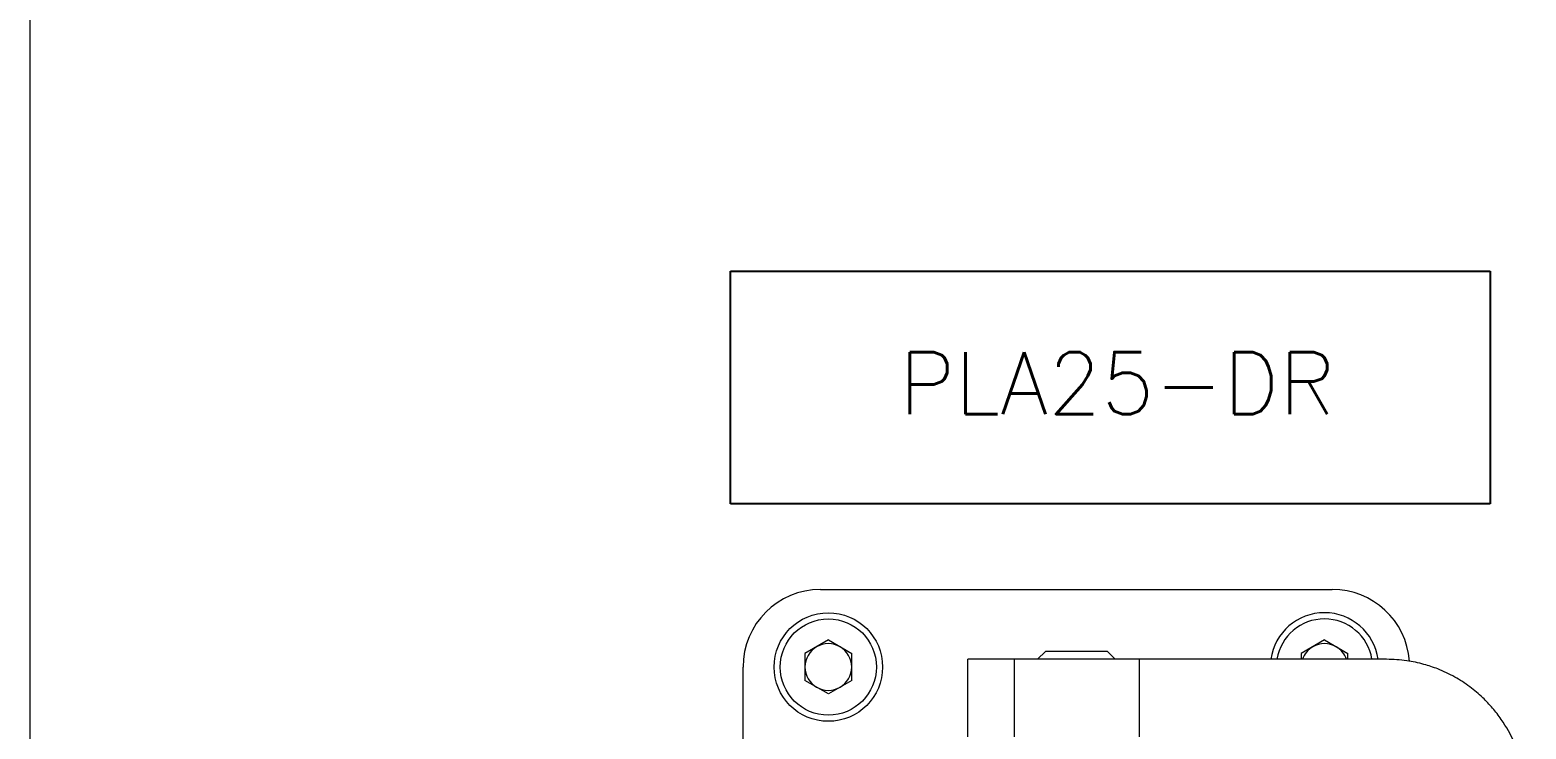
# Model space of a CAD drawing. Extents: x 4137 to 28680, y 2446 to 6814.
# Drawn here: x 16554.2 to 16675.8, y 4672.6 to 4729.4 of the extents above; entities that cross this region are included whole.
import ezdxf
from ezdxf.enums import TextEntityAlignment as Align

# ---------------------------------------------------------------- set-up
doc = ezdxf.new("R2010")
doc.units = 0
doc.header["$LTSCALE"] = 0.5
doc.layers.get('0').update_dxf_attribs({"linetype": 'CONTINUOUS'})
doc.styles.get("Standard").update_dxf_attribs({"font": 'simplex.shx'})

msp = doc.modelspace()

# ---------------------------------------------------------------- linework, layer by layer
at = {"color": 7, "linetype": 'Continuous', "lineweight": 15}
for p, q in [((16554.22, 4886.8), (16554.22, 4508.8)), ((16554.22, 4886.8), (16554.22, 4508.8)), ((16618.48, 4683.94), (16660.06, 4683.94)), ((16618.48, 4683.94), (16660.06, 4683.94)), ((16619.11, 4679.84), (16617.21, 4678.74)), ((16619.11, 4679.84), (16617.21, 4678.74)), ((16619.11, 4679.84), (16621.02, 4678.74)), ((16619.11, 4679.84), (16621.02, 4678.74)), ((16636.76, 4678.91), (16636.12, 4678.27)), ((16636.76, 4678.91), (16636.12, 4678.27)), ((16641.79, 4678.9), (16636.75, 4678.9)), ((16641.79, 4678.9), (16636.75, 4678.9)), ((16642.42, 4678.27), (16641.79, 4678.91)), ((16642.42, 4678.27), (16641.79, 4678.91)), ((16659.43, 4679.84), (16657.53, 4678.74)), ((16659.43, 4679.84), (16657.53, 4678.74)), ((16659.43, 4679.84), (16661.34, 4678.74)), ((16659.43, 4679.84), (16661.34, 4678.74)), ((16612.18, 4661.89), (16612.18, 4677.64)), ((16612.18, 4661.89), (16612.18, 4677.64)), ((16617.21, 4678.74), (16617.21, 4676.54)), ((16617.21, 4678.74), (16617.21, 4676.54)), ((16621.02, 4676.54), (16621.02, 4678.74)), ((16621.02, 4676.54), (16621.02, 4678.74)), ((16630.45, 4678.28), (16630.45, 4678.27)), ((16630.45, 4678.28), (16630.45, 4678.27)), ((16630.45, 4671.97), (16630.45, 4678.27)), ((16630.45, 4671.97), (16630.45, 4678.27)), ((16634.23, 4671.97), (16634.23, 4678.27)), ((16644.41, 4678.27), (16634.23, 4678.27)), ((16634.23, 4671.97), (16634.23, 4678.27)), ((16644.41, 4678.27), (16634.23, 4678.27)), ((16644.41, 4671.97), (16644.41, 4678.27)), ((16664.47, 4678.27), (16644.41, 4678.27)), ((16644.41, 4671.97), (16644.41, 4678.27)), ((16664.47, 4678.27), (16644.41, 4678.27)), ((16657.53, 4678.74), (16657.53, 4678.27)), ((16657.53, 4678.74), (16657.53, 4678.27)), ((16661.34, 4678.27), (16661.34, 4678.74)), ((16661.34, 4678.27), (16661.34, 4678.74)), ((16619.11, 4675.45), (16617.21, 4676.54)), ((16619.11, 4675.45), (16617.21, 4676.54)), ((16621.02, 4676.54), (16619.11, 4675.45)), ((16621.02, 4676.54), (16619.11, 4675.45))]:
    msp.add_line(p, q, dxfattribs=at)
for p, q in [((16611.15, 4709.8), (16672.89, 4709.8)), ((16611.15, 4690.9), (16611.15, 4709.8)), ((16611.15, 4709.8), (16672.89, 4709.8)), ((16611.15, 4690.9), (16611.15, 4709.8)), ((16672.89, 4709.8), (16672.89, 4690.9)), ((16672.89, 4709.8), (16672.89, 4690.9)), ((16672.89, 4690.9), (16611.15, 4690.9)), ((16672.89, 4690.9), (16611.15, 4690.9))]:
    msp.add_line(p, q)
for radius in [4.41, 4.41, 3.91, 3.91]:
    msp.add_circle((16619.11, 4677.64), radius, dxfattribs=at)
for centre, radius, start, end in [((16618.48, 4677.64), 6.3, 90, 180), ((16618.48, 4677.64), 6.3, 90, 180), ((16660.06, 4677.64), 6.3, 4.4411, 90), ((16660.06, 4677.64), 6.3, 4.4411, 90), ((16659.43, 4677.64), 4.41, 8.2132, 171.7868), ((16659.43, 4677.64), 4.41, 8.2132, 171.7868), ((16619.11, 4677.64), 1.9, 120, 180), ((16619.11, 4677.64), 1.9, 120, 180), ((16619.11, 4677.64), 1.9, 60, 120), ((16619.11, 4677.64), 1.9, 60, 120), ((16619.11, 4677.64), 1.9, 0, 60), ((16619.11, 4677.64), 1.9, 0, 60), ((16659.43, 4677.64), 1.9, 120, 160.6629), ((16659.43, 4677.64), 1.9, 120, 160.6629), ((16659.43, 4677.64), 1.9, 60, 120), ((16659.43, 4677.64), 1.9, 60, 120), ((16659.43, 4677.64), 1.9, 19.3371, 60), ((16659.43, 4677.64), 1.9, 19.3371, 60), ((16619.11, 4677.64), 1.9, 180, 240), ((16619.11, 4677.64), 1.9, 180, 240), ((16619.11, 4677.64), 1.9, 300, 0), ((16619.11, 4677.64), 1.9, 300, 0), ((16619.11, 4677.64), 1.9, 240, 300), ((16619.11, 4677.64), 1.9, 240, 300)]:
    msp.add_arc(centre, radius, start, end, dxfattribs=at)
at = {"color": 8, "linetype": 'Continuous', "lineweight": 15}
msp.add_arc((16659.43, 4677.64), 3.91, 9.2818, 170.7182, dxfattribs=at)
msp.add_arc((16659.43, 4677.64), 3.91, 9.2818, 170.7182, dxfattribs=at)
at = {"color": 7, "linetype": 'Continuous', "lineweight": 15}
for points, knots in [([(16634.23, 4678.27), (16633.74, 4678.27), (16632.75, 4678.27), (16631.5, 4678.27), (16630.62, 4678.27), (16630.51, 4678.27), (16630.45, 4678.27)], [0, 0, 0, 0, 0.25, 0.5, 0.750001, 1, 1, 1, 1]), ([(16634.23, 4678.27), (16633.74, 4678.27), (16632.75, 4678.27), (16631.5, 4678.27), (16630.62, 4678.27), (16630.51, 4678.27), (16630.45, 4678.27)], [0, 0, 0, 0, 0.25, 0.5, 0.750001, 1, 1, 1, 1]), ([(16675.81, 4666.93), (16675.77, 4667.7), (16675.68, 4669.27), (16674.95, 4671.47), (16674.02, 4673.13), (16673.1, 4674.32), (16672.25, 4675.22), (16671.23, 4676.08), (16670.01, 4676.87), (16668.75, 4677.47), (16667.44, 4677.9), (16666.05, 4678.21), (16665.03, 4678.25), (16664.47, 4678.27)], [0, 0, 0, 0, 0.123485, 0.2497094, 0.3705494, 0.4348736, 0.4998427, 0.5779277, 0.6613773, 0.7498939, 0.8190889, 0.9025817, 1, 1, 1, 1]), ([(16675.81, 4666.93), (16675.77, 4667.7), (16675.68, 4669.27), (16674.95, 4671.47), (16674.02, 4673.13), (16673.1, 4674.32), (16672.25, 4675.22), (16671.23, 4676.08), (16670.01, 4676.87), (16668.75, 4677.47), (16667.44, 4677.9), (16666.05, 4678.21), (16665.03, 4678.25), (16664.47, 4678.27)], [0, 0, 0, 0, 0.123485, 0.2497094, 0.3705494, 0.4348736, 0.4998427, 0.5779277, 0.6613773, 0.7498939, 0.8190889, 0.9025817, 1, 1, 1, 1])]:
    msp.add_open_spline(points, degree=3, knots=knots, dxfattribs=at)

# ---------------------------------------------------------------- texts
msp.add_text('PLA25-DR', height=5.04).set_placement((16642.58, 4698.18), align=Align.CENTER)
msp.add_text('PLA25-DR', height=5.04).set_placement((16642.58, 4698.18), align=Align.CENTER)

doc.saveas('drawing.dxf')
